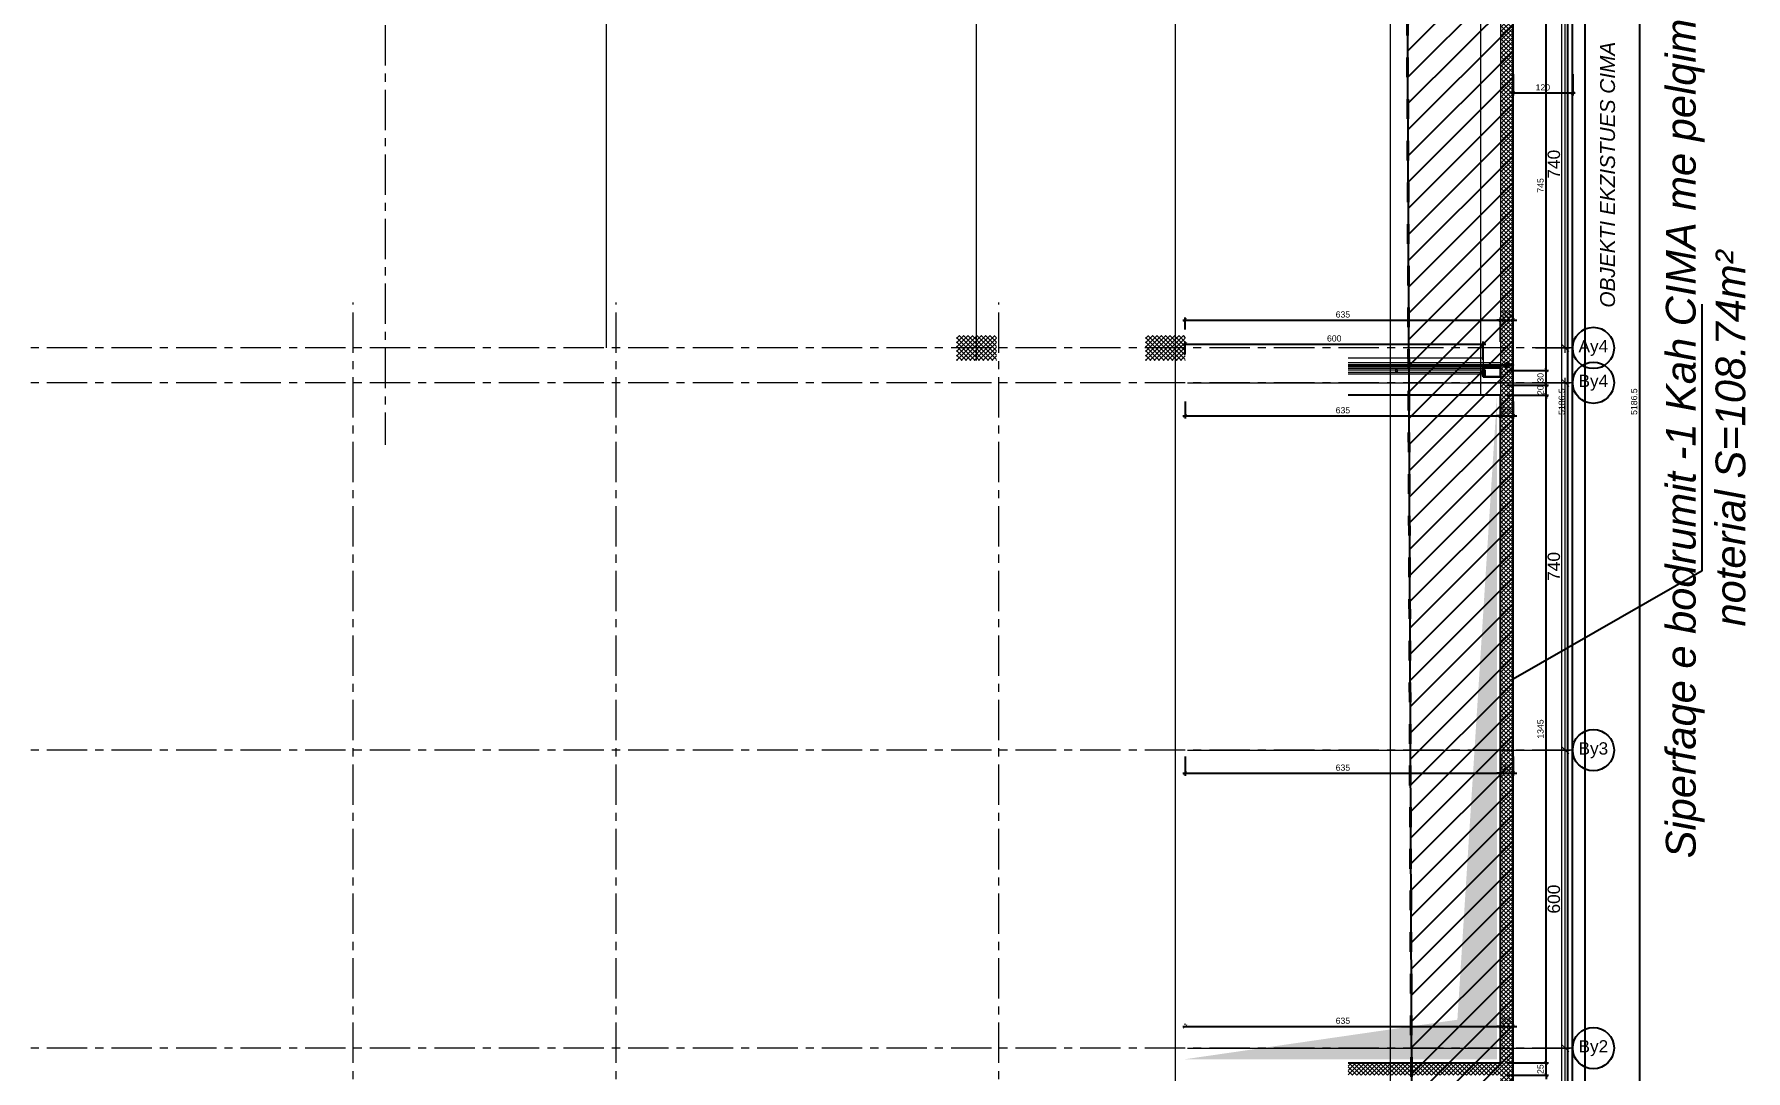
# Model space of a CAD drawing. Header units: centimetres. Extents: x 54080 to 84019, y -57712 to -39496.
# Drawn here: x 80160 to 83605, y -53468 to -51380 of the extents above; entities that cross this region are included whole.
import ezdxf
from ezdxf.enums import TextEntityAlignment as Align

# ---------------------------------------------------------------- set-up
doc = ezdxf.new("R2010")
doc.units = ezdxf.units.CM
doc.header["$LTSCALE"] = 50
doc.header["$MEASUREMENT"] = 0
for name, pattern in [('23486-A01$0${ Chain Double-Dash }', [0]), ('AXES', [2, 1.25, -0.25, 0.25, -0.25]), ('CACHE', [0.375, 0.25, -0.125]), ('CONTINU', [0]), ('Dot & Dashed', [335.138881, 158.75, -88.194444, 0, -88.194437])]:
    doc.linetypes.add(name, pattern=pattern)
doc.layers.get('0').update_dxf_attribs({"color": 8})
for name, color, linetype in [('AXES', 10, 'AXES'), ('BETON COUPE', 3, 'CONTINU'), ('BORD', 5, 'Continuous'), ('COTE 50ème', 1, 'Continuous'), ('OMBRE', 253, 'Continuous'), ('TEXTE', 7, 'Continuous')]:
    doc.layers.add(name, color=color, linetype=linetype)
for name, color, linetype, lineweight in [('BETON CACHE', 4, 'CACHE', 5), ('BETON HACHURE', 253, 'Continuous', 13), ('door', 44, 'Continuous', 5), ('EXISTANT BORD', 251, 'Continuous', 60), ('EXISTANT COUPE', 251, 'Continuous', 40), ('JOINT JEKTO', 150, 'AXES', 35), ('MACONNERIE COUPE', 7, 'Continuous', 30)]:
    doc.layers.add(name, color=color, linetype=linetype, lineweight=lineweight)
doc.layers.add('FMULT', color=150, linetype='Continuous', plot=False)
doc.layers.add('HORS GEL', color=7, linetype='CACHE', lineweight=15, true_color=0x00661a)
doc.styles.add('FN_TEXT_1.50', font='arial.ttf', dxfattribs={"height": 10})
doc.styles.add('RS_TEXT_1.50', font='arial.ttf', dxfattribs={"height": 12.5})
doc.styles.add('RS_TXT_100', font='arial.ttf', dxfattribs={"height": 25})
doc.styles.add('RS_TXT_50', font='arial.ttf', dxfattribs={"height": 12.5})
doc.linetypes.add('Zigzag', pattern='A,0.0001,[3,PROEJKTI IDEOR - KEMA INVEST1.Shx,S=0.111993,R=0,X=0,Y=-0.035278],-0.2,[131,ltypeshp.shx,S=0.2,R=0,X=-0.2,Y=0],-0.4,[131,ltypeshp.shx,S=0.2,R=180,X=0.2,Y=0],-0.2', length=0.8001)
doc.dimstyles.new('RS_100CM_LINEAIRE', dxfattribs={"dimscale": 10, "dimtxt": 25, "dimasz": 1.5, "dimexe": 1, "dimexo": 2.5, "dimgap": 1, "dimtad": 1, "dimdec": 1, "dimrnd": 0.5, "dimdsep": 46, "dimtxsty": 'RS_TXT_100', "dimblk1": 'ARCHTICK', "dimblk2": 'ARCHTICK', "dimsah": 1, "dimcen": 2.5, "dimdle": 1, "dimclrt": 4, "dimadec": 0, "dimazin": 2, "dimtfac": 1, "dimtdec": 1, "dimtix": 1, "dimtmove": 2, "dimatfit": 3, "dimfxl": 1, "dimtolj": 1, "dimtzin": 0, "dimarcsym": 0})
doc.dimstyles.new('RS_50CM_LINEAIRE', dxfattribs={"dimscale": 5, "dimtxt": 12.5, "dimasz": 1.5, "dimexe": 1, "dimexo": 2.5, "dimgap": 1, "dimtad": 1, "dimdec": 1, "dimrnd": 0.5, "dimdsep": 46, "dimtxsty": 'RS_TXT_50', "dimblk1": 'ARCHTICK', "dimblk2": 'ARCHTICK', "dimsah": 1, "dimcen": 2.5, "dimdle": 1, "dimclrt": 4, "dimadec": 0, "dimazin": 2, "dimtfac": 1, "dimtdec": 1, "dimtix": 1, "dimtmove": 2, "dimatfit": 3, "dimfxl": 1, "dimtolj": 1, "dimtzin": 0, "dimarcsym": 0})

# ---------------------------------------------------------------- blocks, each defined once
blk = doc.blocks.new('AXES_FN')
at = {"color": 0, "linetype": 'Continuous'}
blk.add_circle((0, 15), 22.2, dxfattribs=at)
at = {"color": 0, "style": 'FN_TEXT_1.50'}
blk.add_attdef('AXES', text='', height=12.5, dxfattribs=at).set_placement((-48.9, 20.6), align=Align.MIDDLE_CENTER)
blk = doc.blocks.new('_ArchTick')
at = {"color": 0, "linetype": 'ByBlock', "const_width": 0.15}
blk.add_lwpolyline([(-0.5, -0.5), (0.5, 0.5)], dxfattribs=at)
blk = doc.blocks.new('*D145')
at = {"layer": 'AXES', "color": 0, "linetype": 'Continuous', "lineweight": -2, "ltscale": 0.5, "transparency": 16777216}
for p, q in [((75283.4, -42304.7), (75353.4, -42304.7)), ((75343.4, -43054.7), (75343.4, -42294.7)), ((75283.4, -43044.7), (75353.4, -43044.7))]:
    blk.add_line(p, q, dxfattribs=at)
at = {"layer": 'Defpoints', "color": 0, "linetype": 'Continuous', "ltscale": 0.5, "transparency": 16777216}
for p in [(75258.4, -42304.7), (75343.4, -42304.7), (75258.4, -43044.7)]:
    blk.add_point(p, dxfattribs=at)
at = {"layer": 'AXES', "color": 0, "linetype": 'Continuous', "lineweight": -2, "ltscale": 0.5, "transparency": 16777216, "xscale": 15, "yscale": 15, "zscale": 15}
for p, rotation in [((75343.4, -42304.7), 90), ((75343.4, -43044.7), 270)]:
    blk.add_blockref('_ArchTick', p, dxfattribs=dict(at, rotation=rotation))
at = {"layer": 'AXES', "color": 4, "linetype": 'Continuous', "lineweight": 5, "ltscale": 0.5, "transparency": 16777216, "insert": (75320.6, -42674.7), "char_height": 25, "attachment_point": 5, "rotation": 90, "style": 'RS_TXT_100'}
blk.add_mtext('\\A1;740', dxfattribs=at)
blk = doc.blocks.new('*D151')
at = {"layer": 'AXES', "color": 0, "linetype": 'Continuous', "lineweight": -2, "ltscale": 0.5, "transparency": 16777216}
for p, q in [((74583.4, -44454.7), (75353.4, -44454.7)), ((75343.4, -45139.7), (75343.4, -44444.7)), ((74583.4, -45129.7), (75353.4, -45129.7))]:
    blk.add_line(p, q, dxfattribs=at)
at = {"layer": 'Defpoints', "color": 0, "linetype": 'Continuous', "ltscale": 0.5, "transparency": 16777216}
for p in [(74558.4, -44454.7), (75343.4, -44454.7), (74558.4, -45129.7)]:
    blk.add_point(p, dxfattribs=at)
at = {"layer": 'AXES', "color": 0, "linetype": 'Continuous', "lineweight": -2, "ltscale": 0.5, "transparency": 16777216, "xscale": 15, "yscale": 15, "zscale": 15}
for p, rotation in [((75343.4, -44454.7), 90), ((75343.4, -45129.7), 270)]:
    blk.add_blockref('_ArchTick', p, dxfattribs=dict(at, rotation=rotation))
at = {"layer": 'AXES', "color": 4, "linetype": 'Continuous', "lineweight": 5, "ltscale": 0.5, "transparency": 16777216, "insert": (75320.6, -44792.2), "char_height": 25, "attachment_point": 5, "rotation": 90, "style": 'RS_TXT_100'}
blk.add_mtext('\\A1;675', dxfattribs=at)
blk = doc.blocks.new('*D152')
at = {"layer": 'AXES', "color": 0, "linetype": 'Continuous', "lineweight": -2, "ltscale": 0.5, "transparency": 16777216}
for p, q in [((74583.4, -43854.7), (75353.4, -43854.7)), ((75343.4, -44464.7), (75343.4, -43844.7)), ((74583.4, -44454.7), (75353.4, -44454.7))]:
    blk.add_line(p, q, dxfattribs=at)
at = {"layer": 'Defpoints', "color": 0, "linetype": 'Continuous', "ltscale": 0.5, "transparency": 16777216}
for p in [(74558.4, -43854.7), (75343.4, -43854.7), (74558.4, -44454.7)]:
    blk.add_point(p, dxfattribs=at)
at = {"layer": 'AXES', "color": 0, "linetype": 'Continuous', "lineweight": -2, "ltscale": 0.5, "transparency": 16777216, "xscale": 15, "yscale": 15, "zscale": 15}
for p, rotation in [((75343.4, -43854.7), 90), ((75343.4, -44454.7), 270)]:
    blk.add_blockref('_ArchTick', p, dxfattribs=dict(at, rotation=rotation))
at = {"layer": 'AXES', "color": 4, "linetype": 'Continuous', "lineweight": 5, "ltscale": 0.5, "transparency": 16777216, "insert": (75320.6, -44154.7), "char_height": 25, "attachment_point": 5, "rotation": 90, "style": 'RS_TXT_100'}
blk.add_mtext('\\A1;600', dxfattribs=at)
blk = doc.blocks.new('*D153')
at = {"layer": 'AXES', "color": 0, "linetype": 'Continuous', "lineweight": -2, "ltscale": 0.5, "transparency": 16777216}
for p, q in [((74583.4, -43114.7), (75353.4, -43114.7)), ((75343.4, -43864.7), (75343.4, -43104.7)), ((74583.4, -43854.7), (75353.4, -43854.7))]:
    blk.add_line(p, q, dxfattribs=at)
at = {"layer": 'Defpoints', "color": 0, "linetype": 'Continuous', "ltscale": 0.5, "transparency": 16777216}
for p in [(74558.4, -43114.7), (75343.4, -43114.7), (74558.4, -43854.7)]:
    blk.add_point(p, dxfattribs=at)
at = {"layer": 'AXES', "color": 0, "linetype": 'Continuous', "lineweight": -2, "ltscale": 0.5, "transparency": 16777216, "xscale": 15, "yscale": 15, "zscale": 15}
for p, rotation in [((75343.4, -43114.7), 90), ((75343.4, -43854.7), 270)]:
    blk.add_blockref('_ArchTick', p, dxfattribs=dict(at, rotation=rotation))
at = {"layer": 'AXES', "color": 4, "linetype": 'Continuous', "lineweight": 5, "ltscale": 0.5, "transparency": 16777216, "insert": (75320.6, -43484.7), "char_height": 25, "attachment_point": 5, "rotation": 90, "style": 'RS_TXT_100'}
blk.add_mtext('\\A1;740', dxfattribs=at)
blk = doc.blocks.new('*D2639')
at = {"layer": 'COTE 50ème', "color": 0, "lineweight": -2, "ltscale": 0.5, "transparency": 16777216}
for p, q in [((82471.3, -53378.8), (83116.3, -53378.8)), ((82476.3, -53374.7), (82476.3, -53373.8)), ((83111.3, -53374.7), (83111.3, -53373.8))]:
    blk.add_line(p, q, dxfattribs=at)
at = {"layer": 'Defpoints', "color": 0, "ltscale": 0.5, "transparency": 16777216}
for p in [(82476.3, -53387.2), (83111.3, -53378.8), (83111.3, -53387.2)]:
    blk.add_point(p, dxfattribs=at)
at = {"layer": 'COTE 50ème', "color": 0, "lineweight": -2, "ltscale": 0.5, "transparency": 16777216, "xscale": 7.5, "yscale": 7.5, "zscale": 7.5, "rotation": 180}
blk.add_blockref('_ArchTick', (82476.3, -53378.8), dxfattribs=at)
at = {"layer": 'COTE 50ème', "color": 0, "lineweight": -2, "ltscale": 0.5, "transparency": 16777216, "xscale": 7.5, "yscale": 7.5, "zscale": 7.5}
blk.add_blockref('_ArchTick', (83111.3, -53378.8), dxfattribs=at)
at = {"layer": 'COTE 50ème', "color": 4, "ltscale": 0.5, "transparency": 16777216, "insert": (82793.8, -53367.4), "char_height": 12.5, "attachment_point": 5, "style": 'RS_TXT_50'}
blk.add_mtext('\\A1;635', dxfattribs=at)
blk = doc.blocks.new('*D2640')
at = {"layer": 'COTE 50ème', "color": 0, "lineweight": -2, "ltscale": 0.5, "transparency": 16777216}
for p, q in [((83111.3, -53378.8), (83103.8, -53378.8)), ((83111.3, -53374.7), (83111.3, -53373.8)), ((83111.3, -53378.8), (83136.3, -53378.8)), ((83136.3, -53374.7), (83136.3, -53373.8)), ((83136.3, -53378.8), (83143.8, -53378.8))]:
    blk.add_line(p, q, dxfattribs=at)
at = {"layer": 'Defpoints', "color": 0, "ltscale": 0.5, "transparency": 16777216}
for p in [(83111.3, -53387.2), (83136.3, -53378.8), (83136.3, -53387.2)]:
    blk.add_point(p, dxfattribs=at)
at = {"layer": 'COTE 50ème', "color": 0, "lineweight": -2, "ltscale": 0.5, "transparency": 16777216, "xscale": 7.5, "yscale": 7.5, "zscale": 7.5}
blk.add_blockref('_ArchTick', (83111.3, -53378.8), dxfattribs=at)
at = {"layer": 'COTE 50ème', "color": 0, "lineweight": -2, "ltscale": 0.5, "transparency": 16777216, "xscale": 7.5, "yscale": 7.5, "zscale": 7.5, "rotation": 180}
blk.add_blockref('_ArchTick', (83136.3, -53378.8), dxfattribs=at)
at = {"layer": 'COTE 50ème', "color": 4, "ltscale": 0.5, "transparency": 16777216, "insert": (83123.8, -53367.4), "char_height": 12.5, "attachment_point": 5, "style": 'RS_TXT_50'}
blk.add_mtext('\\A1;25', dxfattribs=at)
blk = doc.blocks.new('*D2661')
at = {"layer": 'COTE 50ème', "color": 0, "lineweight": -2, "ltscale": 0.5, "transparency": 16777216}
for p, q in [((82476.3, -52834.9), (82476.3, -52874)), ((83111.3, -52834.9), (83111.3, -52874)), ((82471.3, -52869), (83116.3, -52869))]:
    blk.add_line(p, q, dxfattribs=at)
at = {"layer": 'Defpoints', "color": 0, "ltscale": 0.5, "transparency": 16777216}
for p in [(82476.3, -52822.4), (83111.3, -52822.4), (83111.3, -52869)]:
    blk.add_point(p, dxfattribs=at)
at = {"layer": 'COTE 50ème', "color": 0, "lineweight": -2, "ltscale": 0.5, "transparency": 16777216, "xscale": 7.5, "yscale": 7.5, "zscale": 7.5, "rotation": 180}
blk.add_blockref('_ArchTick', (82476.3, -52869), dxfattribs=at)
at = {"layer": 'COTE 50ème', "color": 0, "lineweight": -2, "ltscale": 0.5, "transparency": 16777216, "xscale": 7.5, "yscale": 7.5, "zscale": 7.5}
blk.add_blockref('_ArchTick', (83111.3, -52869), dxfattribs=at)
at = {"layer": 'COTE 50ème', "color": 4, "ltscale": 0.5, "transparency": 16777216, "insert": (82793.8, -52857.6), "char_height": 12.5, "attachment_point": 5, "style": 'RS_TXT_50'}
blk.add_mtext('\\A1;635', dxfattribs=at)
blk = doc.blocks.new('*D2662')
at = {"layer": 'COTE 50ème', "color": 0, "lineweight": -2, "ltscale": 0.5, "transparency": 16777216}
for p, q in [((83111.3, -52834.9), (83111.3, -52874)), ((83136.3, -52834.9), (83136.3, -52874)), ((83111.3, -52869), (83103.8, -52869)), ((83111.3, -52869), (83136.3, -52869)), ((83136.3, -52869), (83143.8, -52869))]:
    blk.add_line(p, q, dxfattribs=at)
at = {"layer": 'Defpoints', "color": 0, "ltscale": 0.5, "transparency": 16777216}
for p in [(83111.3, -52822.4), (83136.3, -52822.4), (83136.3, -52869)]:
    blk.add_point(p, dxfattribs=at)
at = {"layer": 'COTE 50ème', "color": 0, "lineweight": -2, "ltscale": 0.5, "transparency": 16777216, "xscale": 7.5, "yscale": 7.5, "zscale": 7.5}
blk.add_blockref('_ArchTick', (83111.3, -52869), dxfattribs=at)
at = {"layer": 'COTE 50ème', "color": 0, "lineweight": -2, "ltscale": 0.5, "transparency": 16777216, "xscale": 7.5, "yscale": 7.5, "zscale": 7.5, "rotation": 180}
blk.add_blockref('_ArchTick', (83136.3, -52869), dxfattribs=at)
at = {"layer": 'COTE 50ème', "color": 4, "ltscale": 0.5, "transparency": 16777216, "insert": (83123.8, -52857.6), "char_height": 12.5, "attachment_point": 5, "style": 'RS_TXT_50'}
blk.add_mtext('\\A1;25', dxfattribs=at)
blk = doc.blocks.new('*D2766')
at = {"layer": 'COTE 50ème', "color": 0, "lineweight": -2, "ltscale": 0.5, "transparency": 16777216}
for p, q in [((82471.3, -51956.2), (83116.3, -51956.2)), ((82476.3, -51974.9), (82476.3, -51951.2)), ((83111.3, -51999.9), (83111.3, -51951.2))]:
    blk.add_line(p, q, dxfattribs=at)
at = {"layer": 'Defpoints', "color": 0, "ltscale": 0.5, "transparency": 16777216}
for p in [(83111.3, -51956.2), (82476.3, -51987.4), (83111.3, -52012.4)]:
    blk.add_point(p, dxfattribs=at)
at = {"layer": 'COTE 50ème', "color": 0, "lineweight": -2, "ltscale": 0.5, "transparency": 16777216, "xscale": 7.5, "yscale": 7.5, "zscale": 7.5, "rotation": 180}
blk.add_blockref('_ArchTick', (82476.3, -51956.2), dxfattribs=at)
at = {"layer": 'COTE 50ème', "color": 0, "lineweight": -2, "ltscale": 0.5, "transparency": 16777216, "xscale": 7.5, "yscale": 7.5, "zscale": 7.5}
blk.add_blockref('_ArchTick', (83111.3, -51956.2), dxfattribs=at)
at = {"layer": 'COTE 50ème', "color": 4, "ltscale": 0.5, "transparency": 16777216, "insert": (82793.8, -51944.9), "char_height": 12.5, "attachment_point": 5, "style": 'RS_TXT_50'}
blk.add_mtext('\\A1;635', dxfattribs=at)
blk = doc.blocks.new('*D2767')
at = {"layer": 'COTE 50ème', "color": 0, "lineweight": -2, "ltscale": 0.5, "transparency": 16777216}
for p, q in [((83111.3, -51956.2), (83103.8, -51956.2)), ((83111.3, -51999.9), (83111.3, -51951.2)), ((83111.3, -51956.2), (83136.3, -51956.2)), ((83136.3, -51999.9), (83136.3, -51951.2)), ((83136.3, -51956.2), (83143.8, -51956.2))]:
    blk.add_line(p, q, dxfattribs=at)
at = {"layer": 'Defpoints', "color": 0, "ltscale": 0.5, "transparency": 16777216}
for p in [(83136.3, -51956.2), (83111.3, -52012.4), (83136.3, -52012.4)]:
    blk.add_point(p, dxfattribs=at)
at = {"layer": 'COTE 50ème', "color": 0, "lineweight": -2, "ltscale": 0.5, "transparency": 16777216, "xscale": 7.5, "yscale": 7.5, "zscale": 7.5}
blk.add_blockref('_ArchTick', (83111.3, -51956.2), dxfattribs=at)
at = {"layer": 'COTE 50ème', "color": 0, "lineweight": -2, "ltscale": 0.5, "transparency": 16777216, "xscale": 7.5, "yscale": 7.5, "zscale": 7.5, "rotation": 180}
blk.add_blockref('_ArchTick', (83136.3, -51956.2), dxfattribs=at)
at = {"layer": 'COTE 50ème', "color": 4, "ltscale": 0.5, "transparency": 16777216, "insert": (83123.8, -51944.9), "char_height": 12.5, "attachment_point": 5, "style": 'RS_TXT_50'}
blk.add_mtext('\\A1;25', dxfattribs=at)
blk = doc.blocks.new('*D2782')
at = {"layer": 'COTE 50ème', "color": 0, "lineweight": -2, "ltscale": 0.5, "transparency": 16777216}
for p, q in [((82476.3, -52119.9), (82476.3, -52154.3)), ((83111.3, -52119.9), (83111.3, -52154.3)), ((82471.3, -52149.3), (83116.3, -52149.3))]:
    blk.add_line(p, q, dxfattribs=at)
at = {"layer": 'Defpoints', "color": 0, "ltscale": 0.5, "transparency": 16777216}
for p in [(82476.3, -52107.4), (83111.3, -52107.4), (83111.3, -52149.3)]:
    blk.add_point(p, dxfattribs=at)
at = {"layer": 'COTE 50ème', "color": 0, "lineweight": -2, "ltscale": 0.5, "transparency": 16777216, "xscale": 7.5, "yscale": 7.5, "zscale": 7.5, "rotation": 180}
blk.add_blockref('_ArchTick', (82476.3, -52149.3), dxfattribs=at)
at = {"layer": 'COTE 50ème', "color": 0, "lineweight": -2, "ltscale": 0.5, "transparency": 16777216, "xscale": 7.5, "yscale": 7.5, "zscale": 7.5}
blk.add_blockref('_ArchTick', (83111.3, -52149.3), dxfattribs=at)
at = {"layer": 'COTE 50ème', "color": 4, "ltscale": 0.5, "transparency": 16777216, "insert": (82793.8, -52137.9), "char_height": 12.5, "attachment_point": 5, "style": 'RS_TXT_50'}
blk.add_mtext('\\A1;635', dxfattribs=at)
blk = doc.blocks.new('*D2783')
at = {"layer": 'COTE 50ème', "color": 0, "lineweight": -2, "ltscale": 0.5, "transparency": 16777216}
for p, q in [((83111.3, -52119.9), (83111.3, -52154.3)), ((83136.3, -52119.9), (83136.3, -52154.3)), ((83111.3, -52149.3), (83103.8, -52149.3)), ((83111.3, -52149.3), (83136.3, -52149.3)), ((83136.3, -52149.3), (83143.8, -52149.3))]:
    blk.add_line(p, q, dxfattribs=at)
at = {"layer": 'Defpoints', "color": 0, "ltscale": 0.5, "transparency": 16777216}
for p in [(83111.3, -52107.4), (83136.3, -52107.4), (83136.3, -52149.3)]:
    blk.add_point(p, dxfattribs=at)
at = {"layer": 'COTE 50ème', "color": 0, "lineweight": -2, "ltscale": 0.5, "transparency": 16777216, "xscale": 7.5, "yscale": 7.5, "zscale": 7.5}
blk.add_blockref('_ArchTick', (83111.3, -52149.3), dxfattribs=at)
at = {"layer": 'COTE 50ème', "color": 0, "lineweight": -2, "ltscale": 0.5, "transparency": 16777216, "xscale": 7.5, "yscale": 7.5, "zscale": 7.5, "rotation": 180}
blk.add_blockref('_ArchTick', (83136.3, -52149.3), dxfattribs=at)
at = {"layer": 'COTE 50ème', "color": 4, "ltscale": 0.5, "transparency": 16777216, "insert": (83123.8, -52137.9), "char_height": 12.5, "attachment_point": 5, "style": 'RS_TXT_50'}
blk.add_mtext('\\A1;25', dxfattribs=at)
blk = doc.blocks.new('*D2850')
at = {"layer": 'COTE 50ème', "color": 0, "lineweight": -2, "ltscale": 0.5, "transparency": 16777216}
for p, q in [((83123.8, -52107.4), (83207.9, -52107.4)), ((83202.9, -53457.2), (83202.9, -52102.4)), ((83123.8, -53452.2), (83207.9, -53452.2))]:
    blk.add_line(p, q, dxfattribs=at)
at = {"layer": 'Defpoints', "color": 0, "ltscale": 0.5, "transparency": 16777216}
for p in [(83111.3, -52107.4), (83202.9, -52107.4), (83111.3, -53452.2)]:
    blk.add_point(p, dxfattribs=at)
at = {"layer": 'COTE 50ème', "color": 0, "lineweight": -2, "ltscale": 0.5, "transparency": 16777216, "xscale": 7.5, "yscale": 7.5, "zscale": 7.5}
for p, rotation in [((83202.9, -52107.4), 90), ((83202.9, -53452.2), 270)]:
    blk.add_blockref('_ArchTick', p, dxfattribs=dict(at, rotation=rotation))
at = {"layer": 'COTE 50ème', "color": 4, "ltscale": 0.5, "transparency": 16777216, "insert": (83191.5, -52779.8), "char_height": 12.5, "attachment_point": 5, "rotation": 90, "style": 'RS_TXT_50'}
blk.add_mtext('\\A1;1345', dxfattribs=at)
blk = doc.blocks.new('*D2851')
at = {"layer": 'COTE 50ème', "color": 0, "lineweight": -2, "ltscale": 0.5, "transparency": 16777216}
for p, q in [((83123.8, -52087.4), (83207.9, -52087.4)), ((83202.9, -52087.4), (83202.9, -52079.9)), ((83202.9, -52107.4), (83202.9, -52087.4)), ((83123.8, -52107.4), (83207.9, -52107.4)), ((83202.9, -52107.4), (83202.9, -52114.9))]:
    blk.add_line(p, q, dxfattribs=at)
at = {"layer": 'Defpoints', "color": 0, "ltscale": 0.5, "transparency": 16777216}
for p in [(83111.3, -52087.4), (83202.9, -52087.4), (83111.3, -52107.4)]:
    blk.add_point(p, dxfattribs=at)
at = {"layer": 'COTE 50ème', "color": 0, "lineweight": -2, "ltscale": 0.5, "transparency": 16777216, "xscale": 7.5, "yscale": 7.5, "zscale": 7.5}
for p, rotation in [((83202.9, -52087.4), 270), ((83202.9, -52107.4), 90)]:
    blk.add_blockref('_ArchTick', p, dxfattribs=dict(at, rotation=rotation))
at = {"layer": 'COTE 50ème', "color": 4, "ltscale": 0.5, "transparency": 16777216, "insert": (83191.5, -52097.4), "char_height": 12.5, "attachment_point": 5, "rotation": 90, "style": 'RS_TXT_50'}
blk.add_mtext('\\A1;20', dxfattribs=at)
blk = doc.blocks.new('*D2852')
at = {"layer": 'COTE 50ème', "color": 0, "lineweight": -2, "ltscale": 0.5, "transparency": 16777216}
for p, q in [((83202.9, -52092.4), (83202.9, -52052.4)), ((83123.8, -52057.4), (83207.9, -52057.4)), ((83123.8, -52087.4), (83207.9, -52087.4))]:
    blk.add_line(p, q, dxfattribs=at)
at = {"layer": 'Defpoints', "color": 0, "ltscale": 0.5, "transparency": 16777216}
for p in [(83111.3, -52057.4), (83111.3, -52087.4), (83202.9, -52057.4)]:
    blk.add_point(p, dxfattribs=at)
at = {"layer": 'COTE 50ème', "color": 0, "lineweight": -2, "ltscale": 0.5, "transparency": 16777216, "xscale": 7.5, "yscale": 7.5, "zscale": 7.5}
for p, rotation in [((83202.9, -52057.4), 90), ((83202.9, -52087.4), 270)]:
    blk.add_blockref('_ArchTick', p, dxfattribs=dict(at, rotation=rotation))
at = {"layer": 'COTE 50ème', "color": 4, "ltscale": 0.5, "transparency": 16777216, "insert": (83191.5, -52072.4), "char_height": 12.5, "attachment_point": 5, "rotation": 90, "style": 'RS_TXT_50'}
blk.add_mtext('\\A1;30', dxfattribs=at)
blk = doc.blocks.new('*D2853')
at = {"layer": 'COTE 50ème', "color": 0, "lineweight": -2, "ltscale": 0.5, "transparency": 16777216}
for p, q in [((83123.8, -51312.4), (83207.9, -51312.4)), ((83202.9, -52062.4), (83202.9, -51307.4)), ((83123.8, -52057.4), (83207.9, -52057.4))]:
    blk.add_line(p, q, dxfattribs=at)
at = {"layer": 'Defpoints', "color": 0, "ltscale": 0.5, "transparency": 16777216}
for p in [(83111.3, -51312.4), (83202.9, -51312.4), (83111.3, -52057.4)]:
    blk.add_point(p, dxfattribs=at)
at = {"layer": 'COTE 50ème', "color": 0, "lineweight": -2, "ltscale": 0.5, "transparency": 16777216, "xscale": 7.5, "yscale": 7.5, "zscale": 7.5}
for p, rotation in [((83202.9, -51312.4), 90), ((83202.9, -52057.4), 270)]:
    blk.add_blockref('_ArchTick', p, dxfattribs=dict(at, rotation=rotation))
at = {"layer": 'COTE 50ème', "color": 4, "ltscale": 0.5, "transparency": 16777216, "insert": (83191.6, -51684.9), "char_height": 12.5, "attachment_point": 5, "rotation": 90, "style": 'RS_TXT_50'}
blk.add_mtext('\\A1;745', dxfattribs=at)
blk = doc.blocks.new('*D2856')
at = {"layer": 'COTE 50ème', "color": 0, "lineweight": -2, "ltscale": 0.5, "transparency": 16777216}
for p, q in [((83148.8, -49527.2), (83250.7, -49527.2)), ((83245.7, -49522.2), (83245.7, -54718.5)), ((83148.8, -54713.5), (83250.7, -54713.5))]:
    blk.add_line(p, q, dxfattribs=at)
at = {"layer": 'Defpoints', "color": 0, "ltscale": 0.5, "transparency": 16777216}
for p in [(83136.3, -49527.2), (83136.3, -54713.5), (83245.7, -54713.5)]:
    blk.add_point(p, dxfattribs=at)
at = {"layer": 'COTE 50ème', "color": 0, "lineweight": -2, "ltscale": 0.5, "transparency": 16777216, "xscale": 7.5, "yscale": 7.5, "zscale": 7.5}
for p, rotation in [((83245.7, -49527.2), 90), ((83245.7, -54713.5), 270)]:
    blk.add_blockref('_ArchTick', p, dxfattribs=dict(at, rotation=rotation))
at = {"layer": 'COTE 50ème', "color": 4, "ltscale": 0.5, "transparency": 16777216, "insert": (83234.3, -52120.4), "char_height": 12.5, "attachment_point": 5, "rotation": 90, "style": 'RS_TXT_50'}
blk.add_mtext('\\A1;5186.5', dxfattribs=at)
blk = doc.blocks.new('*D2879')
at = {"layer": 'COTE 50ème', "color": 0, "lineweight": -2, "ltscale": 0.5, "transparency": 16777216}
for p, q in [((83123.8, -53452.2), (83207.9, -53452.2)), ((83202.9, -53452.2), (83202.9, -53444.7)), ((83202.9, -53477.2), (83202.9, -53452.2)), ((83123.8, -53477.2), (83207.9, -53477.2)), ((83202.9, -53477.2), (83202.9, -53484.7))]:
    blk.add_line(p, q, dxfattribs=at)
at = {"layer": 'Defpoints', "color": 0, "ltscale": 0.5, "transparency": 16777216}
for p in [(83111.3, -53452.2), (83202.9, -53452.2), (83111.3, -53477.2)]:
    blk.add_point(p, dxfattribs=at)
at = {"layer": 'COTE 50ème', "color": 0, "lineweight": -2, "ltscale": 0.5, "transparency": 16777216, "xscale": 7.5, "yscale": 7.5, "zscale": 7.5}
for p, rotation in [((83202.9, -53452.2), 270), ((83202.9, -53477.2), 90)]:
    blk.add_blockref('_ArchTick', p, dxfattribs=dict(at, rotation=rotation))
at = {"layer": 'COTE 50ème', "color": 4, "ltscale": 0.5, "transparency": 16777216, "insert": (83191.5, -53464.7), "char_height": 12.5, "attachment_point": 5, "rotation": 90, "style": 'RS_TXT_50'}
blk.add_mtext('\\A1;25', dxfattribs=at)
blk = doc.blocks.new('*D2882')
at = {"layer": 'BETON COUPE', "color": 0, "lineweight": -2, "ltscale": 0.5, "transparency": 16777216}
for p, q in [((83136.3, -51460.8), (83136.3, -51504)), ((83256.3, -51460.8), (83256.3, -51504)), ((83261.3, -51499), (83131.3, -51499))]:
    blk.add_line(p, q, dxfattribs=at)
at = {"layer": 'Defpoints', "color": 0, "ltscale": 0.5, "transparency": 16777216}
for p in [(83136.3, -51448.3), (83256.3, -51448.3), (83136.3, -51499)]:
    blk.add_point(p, dxfattribs=at)
at = {"layer": 'BETON COUPE', "color": 0, "lineweight": -2, "ltscale": 0.5, "transparency": 16777216, "xscale": 7.5, "yscale": 7.5, "zscale": 7.5, "rotation": 180}
blk.add_blockref('_ArchTick', (83136.3, -51499), dxfattribs=at)
at = {"layer": 'BETON COUPE', "color": 0, "lineweight": -2, "ltscale": 0.5, "transparency": 16777216, "xscale": 7.5, "yscale": 7.5, "zscale": 7.5}
blk.add_blockref('_ArchTick', (83256.3, -51499), dxfattribs=at)
at = {"layer": 'BETON COUPE', "color": 4, "ltscale": 0.5, "transparency": 16777216, "insert": (83196.3, -51487.6), "char_height": 12.5, "attachment_point": 5, "style": 'RS_TXT_50'}
blk.add_mtext('\\A1;120', dxfattribs=at)
blk = doc.blocks.new('*D2888')
at = {"layer": 'COTE 50ème', "color": 0, "lineweight": -2, "ltscale": 0.5, "transparency": 16777216}
for p, q in [((82471.3, -52004.6), (83081.3, -52004.6)), ((82476.3, -52024.9), (82476.3, -51999.6)), ((83076.3, -52035.9), (83076.3, -51999.6))]:
    blk.add_line(p, q, dxfattribs=at)
at = {"layer": 'Defpoints', "color": 0, "ltscale": 0.5, "transparency": 16777216}
for p in [(83076.3, -52004.6), (82476.3, -52037.4), (83076.3, -52048.4)]:
    blk.add_point(p, dxfattribs=at)
at = {"layer": 'COTE 50ème', "color": 0, "lineweight": -2, "ltscale": 0.5, "transparency": 16777216, "xscale": 7.5, "yscale": 7.5, "zscale": 7.5, "rotation": 180}
blk.add_blockref('_ArchTick', (82476.3, -52004.6), dxfattribs=at)
at = {"layer": 'COTE 50ème', "color": 0, "lineweight": -2, "ltscale": 0.5, "transparency": 16777216, "xscale": 7.5, "yscale": 7.5, "zscale": 7.5}
blk.add_blockref('_ArchTick', (83076.3, -52004.6), dxfattribs=at)
at = {"layer": 'COTE 50ème', "color": 4, "ltscale": 0.5, "transparency": 16777216, "insert": (82776.3, -51993.2), "char_height": 12.5, "attachment_point": 5, "style": 'RS_TXT_50'}
blk.add_mtext('\\A1;600', dxfattribs=at)
blk = doc.blocks.new('*D2891')
at = {"layer": 'COTE 50ème', "color": 0, "lineweight": -2, "ltscale": 0.5, "transparency": 16777216}
for p, q in [((83148.8, -49527.2), (83396.4, -49527.2)), ((83391.4, -54718.5), (83391.4, -49522.2)), ((83148.8, -54713.5), (83396.4, -54713.5))]:
    blk.add_line(p, q, dxfattribs=at)
at = {"layer": 'Defpoints', "color": 0, "ltscale": 0.5, "transparency": 16777216}
for p in [(83136.3, -49527.2), (83391.4, -49527.2), (83136.3, -54713.5)]:
    blk.add_point(p, dxfattribs=at)
at = {"layer": 'COTE 50ème', "color": 0, "lineweight": -2, "ltscale": 0.5, "transparency": 16777216, "xscale": 7.5, "yscale": 7.5, "zscale": 7.5}
for p, rotation in [((83391.4, -49527.2), 90), ((83391.4, -54713.5), 270)]:
    blk.add_blockref('_ArchTick', p, dxfattribs=dict(at, rotation=rotation))
at = {"layer": 'COTE 50ème', "color": 4, "ltscale": 0.5, "transparency": 16777216, "insert": (83380, -52120.4), "char_height": 12.5, "attachment_point": 5, "rotation": 90, "style": 'RS_TXT_50'}
blk.add_mtext('\\A1;5186.5', dxfattribs=at)
blk = doc.blocks.new('A$Ce9568e5d')
at = {"layer": 'AXES', "lineweight": 5, "ltscale": 1.3}
for p, q in [((805, 1580), (805, -1344.97)), ((740, -4150), (740, -1058.41)), ((1270, -4150), (1270, -1058.41)), ((2040, -4150), (2040, -1058.41)), ((3195, -1150), (-1985, -1150)), ((3195, -1220), (-1985, -1220)), ((3195, -1960), (-1985, -1960)), ((3195, -2560), (-1985, -2560))]:
    blk.add_line(p, q, dxfattribs=at)
at = {"layer": 'HORS GEL', "linetype": '23486-A01$0${ Chain Double-Dash }', "ltscale": 1.2}
for p, q in [((1250, -1150), (1250, 1580)), ((1995, -1175), (1995, 1580)), ((2395, 1580), (2395, -4150)), ((2827.5, 1580), (2827.5, -4150))]:
    blk.add_line(p, q, dxfattribs=at)
at = {"layer": 'AXES', "linetype": 'ByBlock'}
ref = blk.add_blockref('AXES_FN', (3208.46, -1150), dxfattribs=dict(at, xscale=1.875, yscale=1.875, zscale=1.875, rotation=270))
ref.add_attrib('AXES', 'Ay4', dxfattribs={"layer": '0', "color": 0, "height": 24.75, "style": 'RS_TEXT_1.50'}).set_placement((3236.59, -1150), align=Align.MIDDLE)
ref = blk.add_blockref('AXES_FN', (3208.46, -1220), dxfattribs=dict(at, xscale=1.875, yscale=1.875, zscale=1.875, rotation=270))
ref.add_attrib('AXES', 'By4', dxfattribs={"layer": '0', "color": 0, "height": 24.75, "style": 'RS_TEXT_1.50'}).set_placement((3236.59, -1220), align=Align.MIDDLE)
ref = blk.add_blockref('AXES_FN', (3208.46, -1960), dxfattribs=dict(at, xscale=1.875, yscale=1.875, zscale=1.875, rotation=270))
ref.add_attrib('AXES', 'By3', dxfattribs={"layer": '0', "color": 0, "height": 24.75, "style": 'RS_TEXT_1.50'}).set_placement((3236.59, -1960), align=Align.MIDDLE)
ref = blk.add_blockref('AXES_FN', (3208.46, -2560), dxfattribs=dict(at, xscale=1.875, yscale=1.875, zscale=1.875, rotation=270))
ref.add_attrib('AXES', 'By2', dxfattribs={"layer": '0', "color": 0, "height": 24.75, "style": 'RS_TEXT_1.50'}).set_placement((3236.59, -2560), align=Align.MIDDLE)
at = {"layer": 'AXES', "linetype": 'Continuous', "lineweight": 5, "ltscale": 0.5}
for base, p1, p2, picture, middle in [((3179.95, -410), (3095, -1150), (3095, -410), '*D145', (3157.18, -780)), ((3179.95, -1220), (2395, -1960), (2395, -1220), '*D153', (3157.18, -1590)), ((3179.95, -1960), (2395, -2560), (2395, -1960), '*D152', (3157.18, -2260)), ((3179.95, -2560), (2395, -3235), (2395, -2560), '*D151', (3157.18, -2897.5))]:
    dim = blk.add_linear_dim(base=base, p1=p1, p2=p2, angle=270, dimstyle='RS_100CM_LINEAIRE', dxfattribs=at)
    dim.commit()
    dim.dimension.update_dxf_attribs({"geometry": picture, "text_midpoint": middle, "insert": (-72163.45, 41894.73)})

msp = doc.modelspace()

# ---------------------------------------------------------------- hatches: boundary and pattern name
at = {"layer": 'BETON HACHURE', "transparency": 33554585}
h = msp.add_hatch(dxfattribs=at)
h.set_pattern_fill('ANSI37', color=256, scale=50, angle=270, style=0)
h.set_pattern_definition([(315, (16282.898, 19655.393), (4.4194174, 4.4194174), []), (45, (16282.898, 19655.393), (-4.4194174, 4.4194174), [])])
h.paths.add_polyline_path([(80216.34, -51847.22), (80241.34, -51847.22), (80241.34, -52172.22), (80216.34, -52172.22)], flags=0)
h.paths.add_polyline_path([(80216.34, -51847.22), (80241.34, -51847.22), (80241.34, -52172.22), (80216.34, -52172.22)], flags=0)
h.paths.add_polyline_path([(82396.34, -51987.36), (82396.34, -52037.36), (82476.34, -52037.36), (82476.34, -51987.36)], flags=0)
h.paths.add_polyline_path([(82016.34, -51987.36), (82016.34, -52037.36), (82096.34, -52037.36), (82096.34, -51987.36)], flags=0)
edge = h.paths.add_edge_path(flags=0)
edge.add_arc((82056.34, -50672.36), 40, 0, 360)
edge = h.paths.add_edge_path(flags=0)
edge.add_arc((82056.34, -49997.36), 40, 0, 360)
edge = h.paths.add_edge_path(flags=0)
edge.add_arc((82056.34, -51272.36), 40, 0, 360)
edge = h.paths.add_edge_path(flags=0)
edge.add_arc((82056.34, -51272.36), 40, 0, 360)
h.paths.add_polyline_path([(82016.34, -51232.36), (82016.34, -51312.36), (82096.34, -51312.36), (82096.34, -51232.36)], flags=0)
h.paths.add_polyline_path([(82804.56, -49527.22), (82804.56, -54705.21), (82888.84, -54713.51), (83136.25, -54713.51), (83136.25, -49527.22)])
h.paths.add_polyline_path([(82804.56, -53477.22), (82804.56, -54678.89), (82902.56, -54688.51), (83111.25, -54685.93), (83111.25, -53477.22)])
h.paths.add_polyline_path([(82804.56, -49552.22), (82804.56, -53452.22), (83111.25, -53452.22), (83111.25, -49552.22)])
at = {"layer": 'COTE 50ème', "ltscale": 50, "true_color": 0xfecc66, "transparency": 33554559}
h = msp.add_hatch(dxfattribs=at)
h.set_pattern_fill('ANSI31', color=31, scale=300)
h.set_pattern_definition([(45, (6953.08, 0), (-26.516504, 26.516504), [])])
h.paths.add_polyline_path([(82936.46, -54713.51), (83136.25, -54713.51), (83136.25, -49527.22), (82916.69, -49527.22)])
at = {"layer": 'door'}
for points in [[(83080.1, -52057.52), (83075.41, -52057.52), (83075.41, -52060.86), (83075.25, -52060.86), (83075.25, -52057.36), (83080.25, -52057.36), (83080.25, -52067.36), (83080.1, -52067.36)], [(83077.4, -52070.16), (83077.4, -52070), (83079.94, -52070), (83079.94, -52064.62), (83077.4, -52064.62), (83077.4, -52064.46), (83080.1, -52064.46), (83080.1, -52070.16)]]:
    msp.add_hatch(color=256, dxfattribs=at).paths.add_polyline_path(points)

# ---------------------------------------------------------------- linework, layer by layer
at = {"layer": 'BETON CACHE', "color": 232, "linetype": 'Dot & Dashed', "lineweight": 40, "ltscale": 0.005}
msp.add_lwpolyline([(82536.5, -49413.06), (82916.25, -49414.31), (82936.97, -54847.46), (82550.37, -54843.45)], dxfattribs=at)
at = {"layer": 'BETON COUPE', "lineweight": 5}
for points in [[(82804.56, -54705.21), (82888.84, -54713.51), (83136.25, -54713.51), (83136.25, -49527.22), (82804.56, -49527.22)], [(82804.56, -49552.22), (83111.25, -49552.22), (83111.25, -53452.22), (82804.56, -53452.22)]]:
    msp.add_lwpolyline(points, dxfattribs=at)
at = {"layer": 'BETON COUPE', "ltscale": 0.5}
for points in [[(83492.06, -54713.51), (83256.25, -54713.51), (83256.25, -49673.86), (83481.39, -49673.86)], [(83492.06, -54688.51), (83281.25, -54688.51), (83281.25, -49698.86), (83481.39, -49698.86)]]:
    msp.add_lwpolyline(points, dxfattribs=at)
at = {"layer": 'BORD'}
for points in [[(82804.56, -52046.35), (83136.25, -52046.35), (83136.25, -49527.22), (82804.56, -49527.22)], [(82804.56, -54705.21), (82888.84, -54713.51), (83136.25, -54713.51), (83136.25, -52048.35), (82804.56, -52048.35)], [(82804.56, -53452.22), (83111.25, -53452.22), (83111.25, -52107.36), (82804.56, -52107.36)]]:
    msp.add_lwpolyline(points, dxfattribs=at)
at = {"layer": 'COTE 50ème', "ltscale": 0.5}
msp.add_lwpolyline([(82936.46, -54713.51), (83136.25, -54713.51), (83136.25, -49527.22), (82916.69, -49527.22)], close=True, dxfattribs=at)
msp.add_lwpolyline([(83136.25, -52678.95), (83517.07, -52460.66), (83517.07, -51924.21)], dxfattribs=at)
at = {"layer": 'door'}
for p, q in [((82804.56, -52032.36), (83076.25, -52032.36)), ((83076.25, -52032.36), (83076.25, -52057.36)), ((82899.05, -52057.36), (82804.56, -52057.36)), ((82804.56, -52060.86), (83074.75, -52060.86)), ((83074.75, -52064.86), (82804.56, -52064.86)), ((82898.75, -52055.86), (82899.09, -52055.86)), ((82898.75, -52055.86), (82899.45, -52059.36)), ((82898.75, -52060.36), (82899.09, -52060.36)), ((82898.75, -52060.36), (82898.75, -52060.86)), ((82899.09, -52055.86), (82900, -52055.86)), ((82899.09, -52060.36), (82900, -52060.36)), ((82899.45, -52059.36), (82899.7, -52059.36)), ((82899.7, -52059.36), (82900.35, -52059.36)), ((82899.75, -52059.36), (82899.75, -52060.36)), ((82900, -52055.86), (82901.25, -52055.86)), ((82900, -52060.36), (82901.25, -52060.36)), ((82900.35, -52059.36), (82901.25, -52059.36)), ((82901.25, -52055.86), (82902.5, -52055.86)), ((82901.25, -52059.36), (82902.15, -52059.36)), ((82901.25, -52060.36), (82902.5, -52060.36)), ((82902.15, -52059.36), (82902.81, -52059.36)), ((82902.5, -52055.86), (82903.42, -52055.86)), ((82902.5, -52060.36), (82903.42, -52060.36)), ((82902.75, -52059.36), (82902.75, -52060.36)), ((82902.81, -52059.36), (82903.05, -52059.36)), ((82903.75, -52055.86), (82903.05, -52059.36)), ((82903.42, -52055.86), (82903.75, -52055.86)), ((82903.42, -52060.36), (82903.75, -52060.36)), ((83075.25, -52057.36), (82903.45, -52057.36)), ((82903.75, -52060.36), (82903.75, -52060.86)), ((83074.75, -52060.86), (83074.91, -52060.86)), ((83074.75, -52060.86), (83074.75, -52064.86)), ((83074.75, -52064.86), (83074.91, -52064.86)), ((83074.75, -52069.41), (83074.75, -52064.86)), ((83074.91, -52069.41), (83074.75, -52069.41)), ((83074.91, -52064.86), (83074.91, -52060.86)), ((83074.91, -52064.86), (83074.91, -52069.41)), ((83074.91, -52066.16), (83078.25, -52066.16)), ((83074.91, -52067.66), (83078.25, -52067.66)), ((83075.25, -52060.86), (83075.25, -52057.36)), ((83075.25, -52057.36), (83076.25, -52057.36)), ((83075.41, -52060.86), (83075.25, -52060.86)), ((83080.1, -52057.52), (83075.41, -52057.52)), ((83075.41, -52057.52), (83075.41, -52060.86)), ((83076.25, -52057.36), (83080.25, -52057.36)), ((83077.4, -52064.62), (83077.4, -52064.46)), ((83077.4, -52064.46), (83080.1, -52064.46)), ((83079.94, -52064.62), (83077.4, -52064.62)), ((83077.4, -52070), (83079.94, -52070)), ((83077.4, -52070.16), (83077.4, -52070)), ((83080.1, -52070.16), (83077.4, -52070.16)), ((83078.25, -52064.96), (83078.25, -52064.66)), ((83078.25, -52064.66), (83079.25, -52064.66)), ((83078.25, -52065.79), (83078.25, -52064.96)), ((83078.25, -52066.91), (83078.25, -52065.79)), ((83078.25, -52068.04), (83078.25, -52066.91)), ((83078.25, -52068.86), (83078.25, -52068.04)), ((83078.25, -52069.16), (83078.25, -52068.86)), ((83078.25, -52069.16), (83079.25, -52069.16)), ((83079.25, -52064.96), (83079.25, -52064.66)), ((83079.25, -52065.79), (83079.25, -52064.96)), ((83079.25, -52066.91), (83079.25, -52065.79)), ((83079.25, -52068.04), (83079.25, -52066.91)), ((83079.25, -52068.86), (83079.25, -52068.04)), ((83079.25, -52069.16), (83079.25, -52068.86)), ((83079.94, -52070), (83079.94, -52064.62)), ((83080.1, -52064.46), (83080.1, -52057.52)), ((83080.1, -52064.46), (83080.1, -52067.36)), ((83080.1, -52067.36), (83080.1, -52070.16)), ((83080.25, -52067.36), (83080.1, -52067.36)), ((83080.25, -52057.36), (83080.25, -52067.36))]:
    msp.add_line(p, q, dxfattribs=at)
at = {"layer": 'EXISTANT BORD', "lineweight": 25, "ltscale": 0.5}
msp.add_lwpolyline([(83136.25, -54713.51), (83136.25, -54713.51), (83136.25, -49527.22), (83136.25, -49527.22)], dxfattribs=at)
at = {"layer": 'EXISTANT COUPE', "lineweight": 5}
msp.add_lwpolyline([(82804.56, -52107.36), (83071.25, -52107.36), (83071.25, -49527.22), (82804.56, -49527.22)], dxfattribs=at)
at = {"layer": 'FMULT', "lineweight": 5, "ltscale": 0.5}
msp.add_lwpolyline([(77938.91, -55119.47), (83234.68, -55119.47), (83234.68, -48775.25), (77938.91, -48775.25)], close=True, dxfattribs=at)
at = {"layer": 'JOINT JEKTO', "linetype": 'Zigzag', "lineweight": 5, "ltscale": 0.1}
for p, q in [((82804.56, -52045.35), (83111.25, -52045.35)), ((82804.56, -52047.35), (83111.25, -52047.35)), ((82804.56, -52049.35), (83111.25, -52049.35))]:
    msp.add_line(p, q, dxfattribs=at)
at = {"layer": 'JOINT JEKTO', "lineweight": 5, "ltscale": 0.5}
for p, q in [((83111.25, -52044.35), (83110.92, -52045.84)), ((83111.25, -52050.35), (83110.92, -52048.87)), ((83117.43, -52046.35), (83111.25, -52046.35)), ((83136.25, -52047.35), (83111.25, -52047.35)), ((83117.43, -52048.35), (83111.25, -52048.35)), ((83136.25, -52046.35), (83130.08, -52046.35)), ((83136.25, -52048.35), (83130.08, -52048.35)), ((83136.25, -52044.35), (83136.59, -52045.84)), ((83136.25, -52050.35), (83136.59, -52048.87))]:
    msp.add_line(p, q, dxfattribs=at)
at = {"layer": 'JOINT JEKTO', "linetype": 'ByBlock', "lineweight": 5, "ltscale": 0.1}
msp.add_lwpolyline([(82804.56, -52041.35), (83111.25, -52041.35), (83111.25, -52053.51), (82804.56, -52053.51)], dxfattribs=at)
at = {"layer": 'JOINT JEKTO', "lineweight": 5, "ltscale": 0.5}
msp.add_circle((83123.75, -52047.35), 3, dxfattribs=at)
for centre, radius, start, end in [((83111.25, -52047.35), 1, 139.56546, 220.43454), ((83108.97, -52045.41), 2, 319.56546, 347.45747), ((83108.97, -52049.3), 2, 12.54253, 40.43454), ((83117.43, -52044.35), 2, 270, 334.62307), ((83117.43, -52050.35), 2, 25.37693, 90), ((83123.75, -52047.35), 5, 25.37693, 154.62307), ((83123.75, -52047.35), 5, 205.37693, 334.62307), ((83130.08, -52044.35), 2, 205.37693, 270), ((83130.08, -52050.35), 2, 90, 154.62307), ((83138.54, -52045.41), 2, 192.54253, 220.43454), ((83138.54, -52049.3), 2, 139.56546, 167.45747), ((83136.25, -52047.35), 1, 319.56546, 40.43454)]:
    msp.add_arc(centre, radius, start, end, dxfattribs=at)
at = {"layer": 'MACONNERIE COUPE'}
msp.add_lwpolyline([(83111.25, -52070.16), (83076.25, -52070.16), (83076.25, -52050.17), (83111.25, -52050.17)], close=True, dxfattribs=at)
at = {"layer": 'OMBRE'}
for points in [[(83103.75, -52112.16), (83103.75, -53444.72), (83024.24, -53365.21)], [(83103.75, -53444.72), (83024.24, -53365.21), (82476.34, -53444.72)]]:
    msp.add_solid(points, dxfattribs=at)

# ---------------------------------------------------------------- block references
at = {"layer": 'MACONNERIE COUPE', "lineweight": 5, "ltscale": 0.5}
msp.add_blockref('A$Ce9568e5d', (80061.34, -50862.36), dxfattribs=at)

# ---------------------------------------------------------------- texts
at = {"layer": 'TEXTE', "attachment_point": 5, "rotation": 90, "style": 'RS_TEXT_1.50'}
for s, insert, char_height, width in [('{\\fArial|b0|i1|c0|p34;\\H0.6x;Siperfaqe e bodrumit -1 Kah CIMA me pelqim noterial S=108.74m²}', (83524.26, -52194.74), 100, 1763.2839), ('{\\fArial|b0|i1|c0|p34;\\H0.6x;OBJEKTI EKZISTUES CIMA}', (83326.66, -51663.39), 50, 881.6419)]:
    msp.add_mtext(s, dxfattribs=dict(at, insert=insert, char_height=char_height, width=width))

# ---------------------------------------------------------------- dimensions: what is measured, and where the dimension line sits
at = {"layer": 'BETON COUPE', "ltscale": 0.5}
dim = msp.add_linear_dim(base=(83136.25, -51499.02), p1=(83256.25, -51448.32), p2=(83136.25, -51448.32), dimstyle='RS_50CM_LINEAIRE', dxfattribs=at)
dim.commit()
dim.dimension.update_dxf_attribs({"geometry": '*D2882', "text_midpoint": (83196.25, -51487.64)})
at = {"layer": 'COTE 50ème', "ltscale": 0.5}
for base, p1, p2, picture, middle in [((83245.65, -54713.51), (83136.25, -49527.22), (83136.25, -54713.51), '*D2856', (83234.27, -52120.37)), ((83391.4, -49527.22), (83136.25, -54713.51), (83136.26, -49527.22), '*D2891', (83380.02, -52120.37)), ((83202.91, -51312.36), (83111.25, -52057.36), (83111.25, -51312.36), '*D2853', (83191.55, -51684.86)), ((83202.91, -52057.36), (83111.25, -52087.36), (83111.25, -52057.36), '*D2852', (83191.52, -52072.36)), ((83202.91, -52087.36), (83111.25, -52107.36), (83111.25, -52087.36), '*D2851', (83191.53, -52097.36)), ((83202.91, -52107.36), (83111.25, -53452.22), (83111.25, -52107.36), '*D2850', (83191.52, -52779.79)), ((83202.91, -53452.22), (83111.25, -53477.22), (83111.25, -53452.22), '*D2879', (83191.53, -53464.72))]:
    dim = msp.add_linear_dim(base=base, p1=p1, p2=p2, angle=90, dimstyle='RS_50CM_LINEAIRE', dxfattribs=at)
    dim.commit()
    dim.dimension.update_dxf_attribs({"geometry": picture, "text_midpoint": middle})
for base, p1, p2, picture, middle in [((83111.25, -51956.24), (82476.34, -51987.36), (83111.25, -52012.36), '*D2766', (82793.8, -51944.85)), ((83136.25, -51956.24), (83111.25, -52012.36), (83136.25, -52012.36), '*D2767', (83123.75, -51944.85)), ((83076.25, -52004.61), (82476.34, -52037.36), (83076.25, -52048.35), '*D2888', (82776.3, -51993.22)), ((83111.25, -52149.27), (82476.34, -52107.36), (83111.25, -52107.36), '*D2782', (82793.8, -52137.88)), ((83136.25, -52149.27), (83111.25, -52107.36), (83136.25, -52107.36), '*D2783', (83123.75, -52137.89)), ((83111.25, -52868.98), (82476.34, -52822.36), (83111.25, -52822.36), '*D2661', (82793.8, -52857.59)), ((83136.25, -52868.98), (83111.25, -52822.36), (83136.25, -52822.36), '*D2662', (83123.75, -52857.6)), ((83111.25, -53378.79), (82476.34, -53387.24), (83111.25, -53387.24), '*D2639', (82793.8, -53367.4)), ((83136.25, -53378.79), (83111.25, -53387.24), (83136.25, -53387.24), '*D2640', (83123.75, -53367.41))]:
    dim = msp.add_linear_dim(base=base, p1=p1, p2=p2, dimstyle='RS_50CM_LINEAIRE', dxfattribs=at)
    dim.commit()
    dim.dimension.update_dxf_attribs({"geometry": picture, "text_midpoint": middle})

doc.saveas('drawing.dxf')
